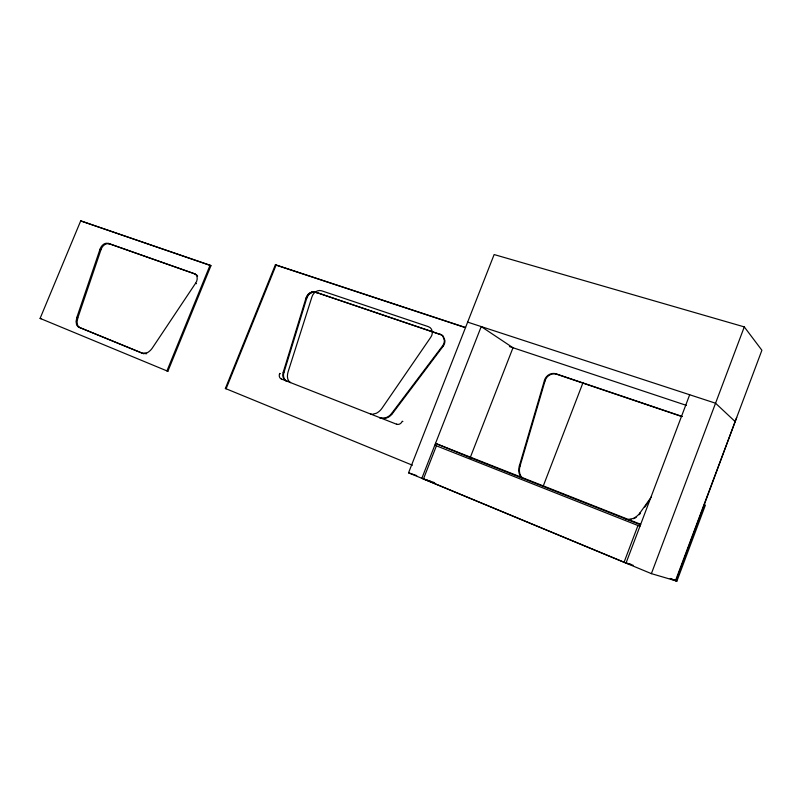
<?xml version="1.0" encoding="UTF-8"?>
<svg xmlns="http://www.w3.org/2000/svg" width="802" height="802" viewBox="0 0 802 802"><rect width="100%" height="100%" fill="white"/><g stroke="black" fill="none" stroke-linecap="round" stroke-linejoin="round"><path stroke-width="1.2" d="M682.402 416.539L556.177 373.872C551.185 372.118 545.661 375.587 544.408 380.579L519.345 465.952C518.042 470.313 518.633 476.328 523.195 478.523M681.67 416.499L556.768 374.263C551.786 372.519 546.262 375.978 545.019 380.97L519.987 466.233C518.884 470.092 519.145 474.784 522.152 477.741M108.34 243.407L195.046 273.963L108.34 243.407C104.471 242.264 101.092 245.783 100.029 249.201L76.852 317.402L76.06 321.572L76.641 325.101L78.446 327.046L142.716 353.381L146.696 353.722M109.283 243.868C105.423 242.725 102.044 246.234 100.982 249.653L77.844 317.782L77.052 321.953L77.634 325.472L79.438 327.427L143.668 353.742M287.086 381.261L286.394 380.97A7.378 6.145 -66.7 0 1 283.256 377.612L283.006 376.8A7.799 6.496 -66.7 0 1 283.206 372.328L306.033 297.953L308.459 293.933L312.279 291.808L314.284 291.738L440.729 334.614A7.489 6.627 -59 0 1 443.346 336.399L444.92 340.549A8.07 7.128 -59 0 1 443.115 346.263L392.338 413.702A11.589 10.145 -67 0 1 380.288 417.902M287.086 381.261A7.368 6.135 -66.7 0 1 283.958 377.902L283.707 377.09A7.799 6.486 -66.7 0 1 283.898 372.619L306.705 298.314C307.808 294.234 312.61 290.535 316.78 292.73L316.118 292.359M675.474 580.708L761.9 350.263L744.286 326.895L494.142 254.555L408.549 472.809L651.384 573.641L675.474 580.708L670.923 578.813M736.697 417.461L675.956 580.848L676.898 581.119L705.379 505.17L704.517 504.679M651.384 573.641L744.286 326.895M637.961 525.531L624.056 562.292L631.234 564.458M689.68 394.754L626.021 563.104L633.159 565.26M543.134 486.353L583.094 382.404M470.092 457.982L512.989 347.747L481.22 326.574L421.842 478.333L434.644 482.694M436.428 445.822L423.446 478.994L430.413 481.37M412.408 465.21L225.372 388.479L275.397 264.74L465.621 327.537M275.397 264.74L276.078 265.131L226.104 388.749L225.372 388.479M210.054 265.231L166.926 370.935L167.869 371.286L210.946 265.693L210.054 265.231L80.701 220.881L40.1 318.394L167.869 371.286M142.716 353.381L147.508 352.589A13.494 10.366 -67.1 0 0 152.4 347.938L195.588 283.246C197.793 280.349 198.204 274.986 194.144 273.512M628.006 519.495L633.109 518.483A16.832 16.601 -83.1 0 0 639.976 512.909L651.495 496.709M644.798 507.075L649.109 501.009M379.647 417.642A11.599 10.155 -67 0 0 391.667 413.401L442.534 345.923A8.07 7.128 -59 0 0 444.338 340.198L442.764 336.048A7.499 6.627 -59 0 0 440.148 334.254M628.527 519.716L631.014 519.526M370.524 413.992L372.248 414.323L376.328 413.271A14.787 12.852 -66.7 0 0 382.013 408.238L430.614 337.482C433.381 334.063 432.89 327.998 428.208 326.604L321.622 290.795C317.291 289.412 313.041 292.92 311.908 296.981L288.088 371.877C286.986 375.446 286.835 380.629 290.625 382.634M467.636 322.133L715.554 403.216L735.153 421.581M276.078 265.131L464.99 327.507M509.44 346.564L686.462 405.401M440.729 334.614L314.284 291.738M210.946 265.693L80.701 220.881M408.549 472.809L416.719 475.606M40.1 318.394L41.102 318.765M78.446 327.046L79.438 327.427M76.852 317.402L77.844 317.782M281.342 378.995L397.12 424.438M640.688 524.318L435.516 443.386L470.233 457.621M470.704 457.792L640.297 524.729M434.814 445.18L639.936 526.302M379.677 417.581L380.308 417.842M670.221 578.473L676.898 581.119M424.248 479.265L624.638 562.473M625.811 519.024L626.342 519.245M279.627 373.451L280.329 373.742M283.196 372.328L283.898 372.619M402.875 421.501L402.243 421.24A4.832 4.261 -67.8 0 1 396.489 424.178M391.707 413.431L392.338 413.702M519.345 465.952L519.987 466.233M639.976 512.909L640.487 513.14A16.812 16.581 -83.4 0 1 639.234 514.694M100.029 249.201L100.982 249.653M195.588 283.246L196.49 283.687M306.033 297.953L306.705 298.314M306.444 296.84L307.116 297.201M307.677 294.805L308.349 295.176M307.006 295.788L307.677 296.149M308.459 293.933L309.131 294.294M309.331 293.181L310.003 293.542M310.274 292.56L310.945 292.93M312.279 291.808L312.95 292.179M311.266 292.108L311.938 292.469M313.291 291.687L313.963 292.058M442.534 345.923L443.115 346.263M433.25 331.928L433.842 332.279M544.408 380.579L545.019 380.97M556.177 373.872L556.768 374.263M196.54 274.805L197.603 276.088M636.197 517.3A16.812 16.581 -83.4 0 1 633.63 518.704M281.332 379.025A4.481 3.719 -66.9 0 1 279.657 373.461"/></g></svg>
